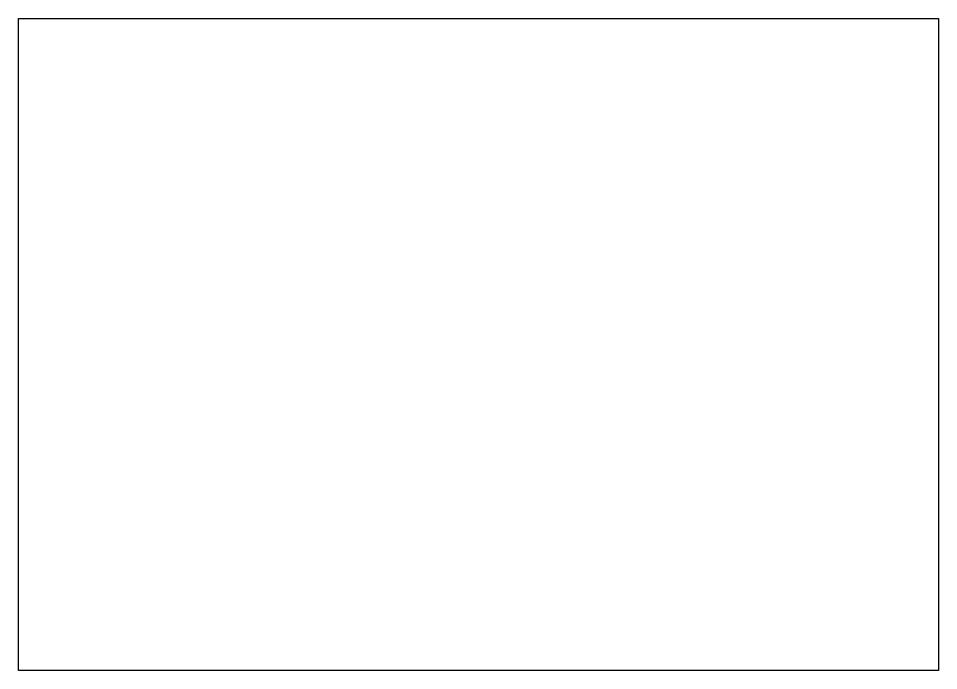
# Model space of a CAD drawing. Extents: x -100 to 332, y -49 to 257.
import ezdxf

# ---------------------------------------------------------------- set-up
doc = ezdxf.new("R2010")
doc.units = 0
doc.linetypes.add('0', pattern=[0])
doc.layers.get('0').update_dxf_attribs({"linetype": '0'})

msp = doc.modelspace()

# ---------------------------------------------------------------- linework, layer by layer
at = {"color": 0}
msp.add_lwpolyline([(-99.73, 257.07), (331.73, 257.07), (331.73, -49.07), (-99.73, -49.07)], close=True, dxfattribs=at)

doc.saveas('drawing.dxf')
